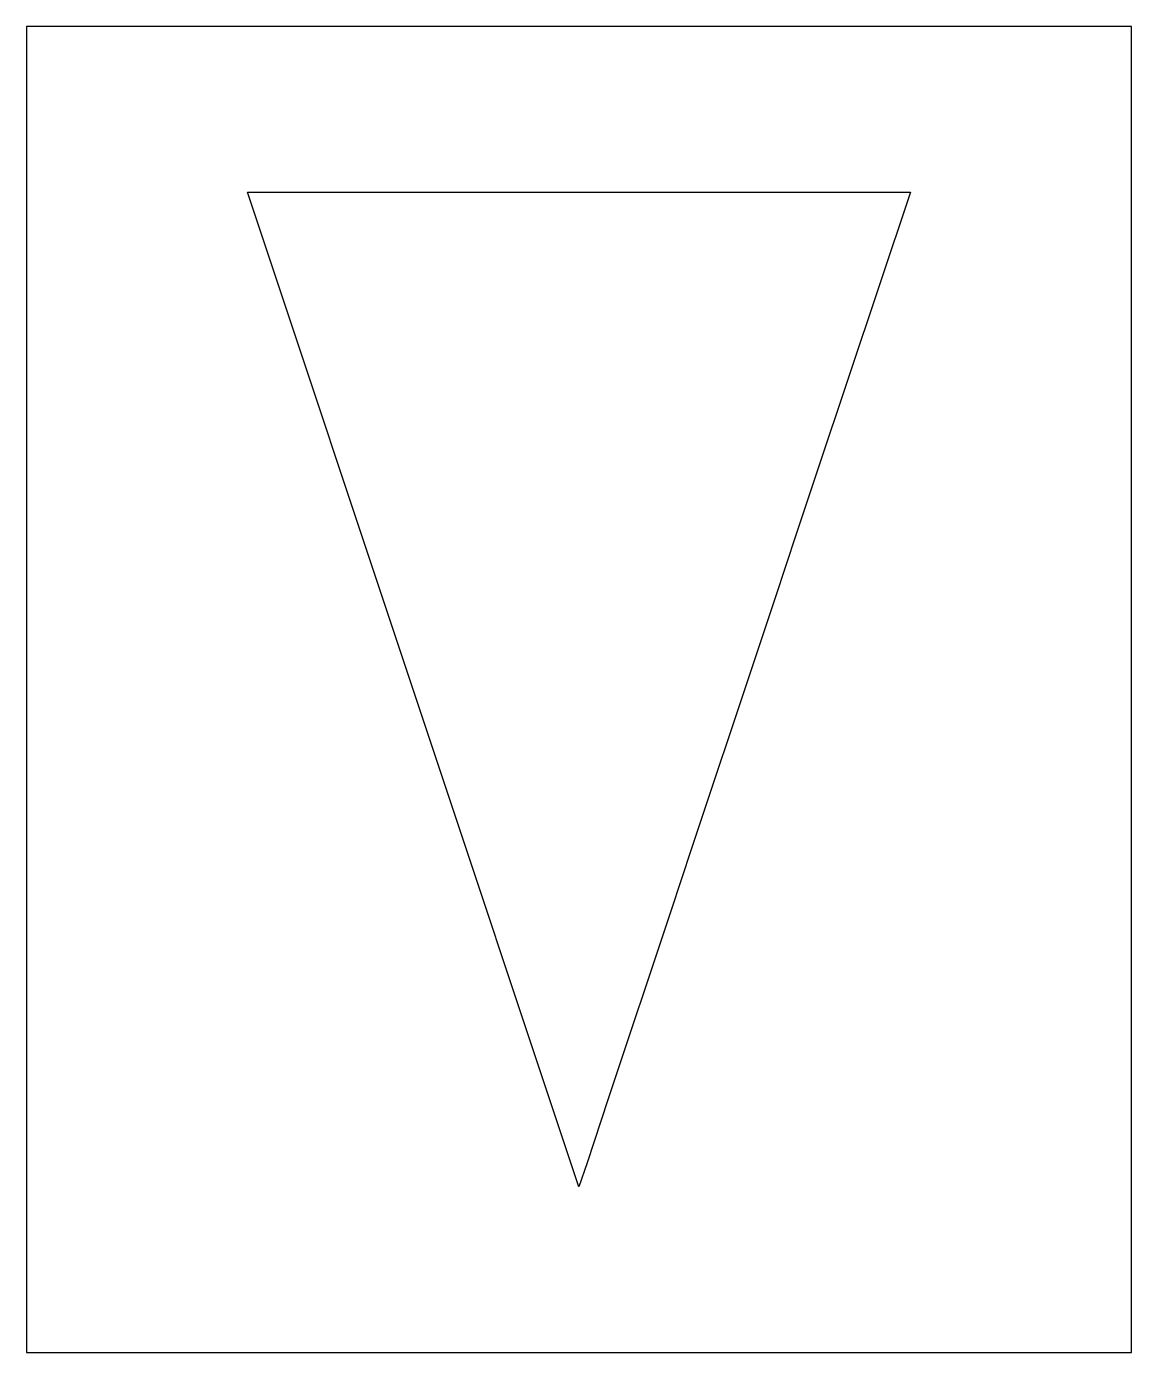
# Model space of a CAD drawing. Header units: inches. Extents: x 0 to 20, y 0 to 24.
import ezdxf

# ---------------------------------------------------------------- set-up
doc = ezdxf.new("R2010")
doc.units = ezdxf.units.IN
doc.header["$MEASUREMENT"] = 0
doc.layers.add('CUT', color=1, linetype='Continuous')

msp = doc.modelspace()

# ---------------------------------------------------------------- linework, layer by layer
at = {"layer": 'CUT'}
for points in [[(0, 0), (20, 0), (20, 24), (0, 24)], [(16, 21), (14.312, 15.95), (13.933, 14.812), (13.555, 13.675), (13.176, 12.537), (12.797, 11.399), (12.418, 10.262), (12.039, 9.124), (11.661, 7.986), (11.282, 6.848), (10.903, 5.711), (10.524, 4.573), (10.146, 3.435), (9.994, 3), (4, 21)]]:
    msp.add_lwpolyline(points, close=True, dxfattribs=at)

doc.saveas('drawing.dxf')
